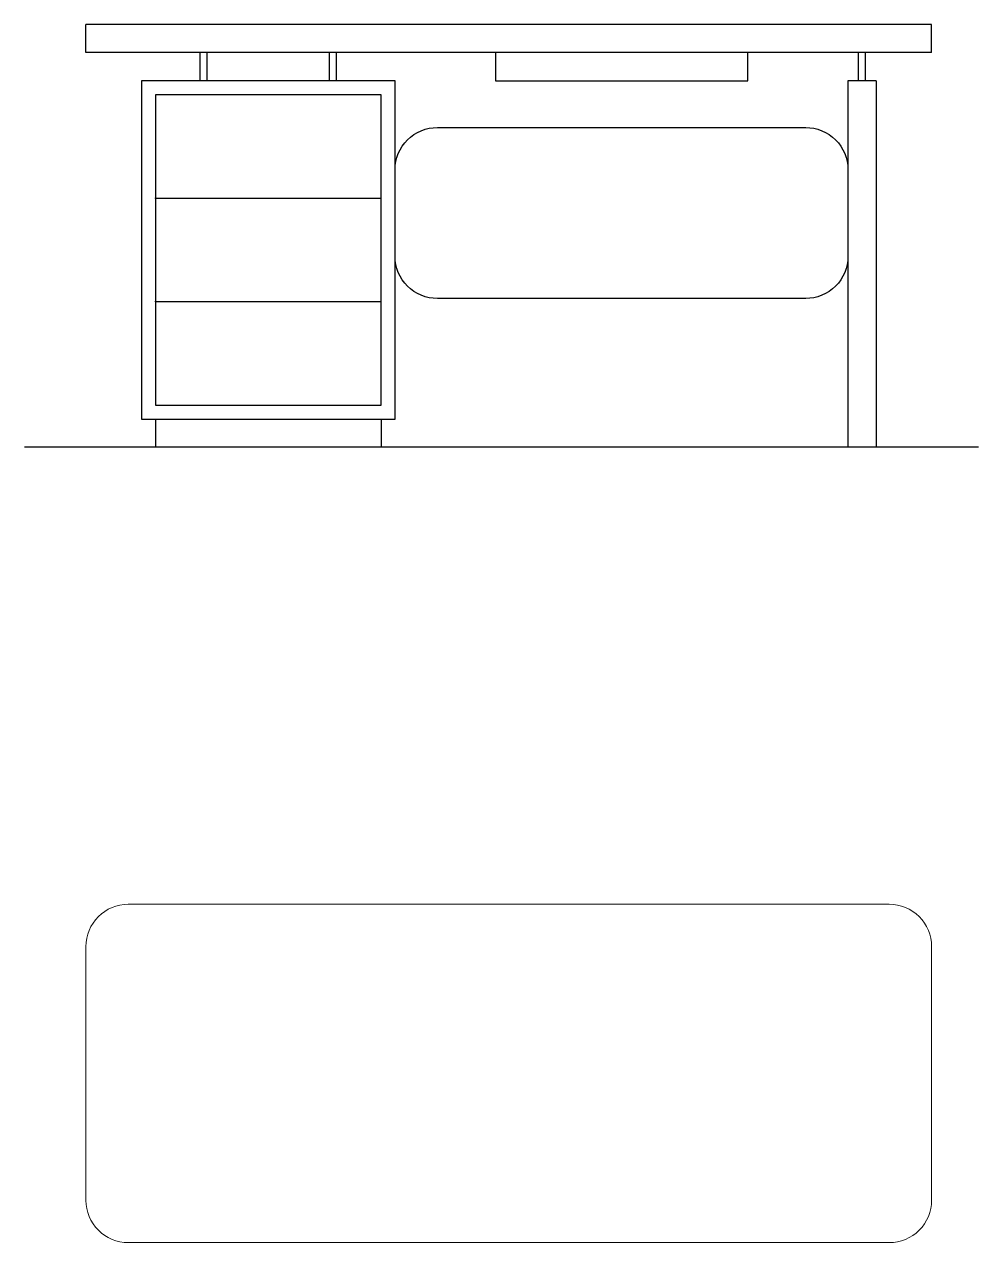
# Model space of a CAD drawing. Header units: inches. Extents: x 12792 to 19925, y -3298 to -817.
# Drawn here: x 16354.3 to 16422, y -1677.1 to -1590.7 of the extents above; entities that cross this region are included whole.
import ezdxf

# ---------------------------------------------------------------- set-up
doc = ezdxf.new("R2010")
doc.units = ezdxf.units.IN
doc.header["$MEASUREMENT"] = 0

msp = doc.modelspace()

# ---------------------------------------------------------------- linework, layer by layer
for p, q in [((16418.693, -1590.71), (16358.693, -1590.71)), ((16358.693, -1592.71), (16358.693, -1590.71)), ((16418.693, -1592.71), (16418.693, -1590.71)), ((16418.693, -1592.71), (16358.693, -1592.71)), ((16366.789, -1594.71), (16366.789, -1592.71)), ((16367.289, -1594.71), (16367.289, -1592.71)), ((16375.964, -1594.71), (16375.964, -1592.71)), ((16376.464, -1594.71), (16376.464, -1592.71)), ((16413.51, -1594.71), (16413.51, -1592.71)), ((16414.01, -1594.71), (16414.01, -1592.71)), ((16412.76, -1594.71), (16412.76, -1620.71)), ((16414.76, -1594.71), (16412.76, -1594.71)), ((16414.76, -1594.71), (16414.76, -1620.71)), ((16379.627, -1595.71), (16363.627, -1595.71)), ((16363.627, -1595.71), (16363.627, -1617.71)), ((16379.627, -1617.71), (16379.627, -1595.71)), ((16363.627, -1603.044), (16379.627, -1603.044)), ((16363.627, -1610.377), (16379.627, -1610.377)), ((16363.627, -1617.71), (16379.627, -1617.71)), ((16363.627, -1618.71), (16363.627, -1620.71)), ((16379.627, -1618.71), (16379.627, -1620.71)), ((16422.031, -1620.71), (16354.322, -1620.71))]:
    msp.add_line(p, q)
msp.add_lwpolyline([(16387.739, -1592.71), (16387.739, -1594.71), (16405.648, -1594.71), (16405.648, -1592.71)])
msp.add_lwpolyline([(16380.627, -1618.71), (16380.627, -1594.71), (16362.627, -1594.71), (16362.627, -1618.71)], close=True)
msp.add_lwpolyline([(16412.76, -1601.024), (16412.76, -1607.156, -0.414214), (16409.76, -1610.156), (16383.627, -1610.156, -0.414214), (16380.627, -1607.156), (16380.627, -1601.024, -0.414214), (16383.627, -1598.024), (16409.76, -1598.024, -0.414214)], format="xyb", close=True)
at = {"color": 18, "lineweight": 5, "true_color": 0x000000}
msp.add_lwpolyline([(16418.693, -1674.121), (16418.693, -1656.121, 0.414214), (16415.693, -1653.121), (16361.693, -1653.121, 0.414214), (16358.693, -1656.121), (16358.693, -1674.121, 0.414214), (16361.693, -1677.121), (16415.693, -1677.121, 0.414214)], format="xyb", close=True, dxfattribs=at)
for p in [(16363.627, -1603.044), (16363.627, -1610.377)]:
    msp.add_point(p)

doc.saveas('drawing.dxf')
